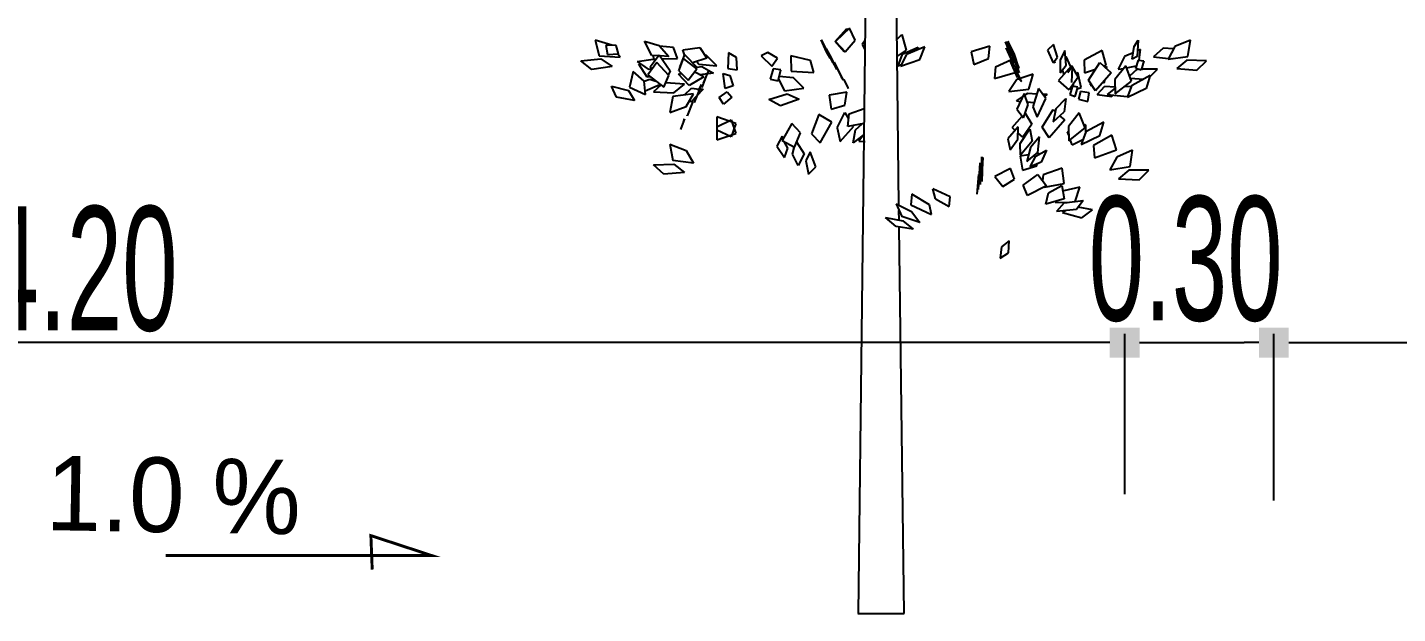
# Model space of a CAD drawing. Header units: millimetres. Extents: x 563079 to 571925, y 2063830 to 2067381.
# Drawn here: x 570855.95 to 570883.51, y 2066572.91 to 2066584.7 of the extents above; entities that cross this region are included whole.
import ezdxf

# ---------------------------------------------------------------- set-up
doc = ezdxf.new("R2010")
doc.units = ezdxf.units.MM
doc.header["$MEASUREMENT"] = 0
for name, color, linetype in [('CONGDOC', 4, 'Continuous'), ('MC', 7, 'Continuous'), ('moi', 7, 'Continuous'), ('SO', 48, 'Continuous')]:
    doc.layers.add(name, color=color, linetype=linetype)
doc.styles.add('CHUKICHTHUOC', font='', dxfattribs={"width": 0.7})
doc.styles.add('KTEN', font='')
doc.styles.add('TIEUDE', font='', dxfattribs={"width": 0.8})
doc.styles.get('CHUKICHTHUOC').set_extended_font_data('.VnArial NarrowH')
doc.styles.get('KTEN').set_extended_font_data('.VnAvantH')
doc.styles.get('TIEUDE').set_extended_font_data('.VnAvantH')
doc.dimstyles.new('DIM3', dxfattribs={"dimscale": 1.2, "dimtxt": 1.2, "dimasz": 0.4, "dimexe": 0, "dimexo": 0, "dimgap": 0.3, "dimtad": 1, "dimzin": 0, "dimdsep": 46, "dimtxsty": 'TIEUDE', "dimblk1": 'BOXFILLED', "dimblk2": 'BOXFILLED', "dimsah": 1, "dimcen": 0.09, "dimdle": 0.8, "dimclrd": 9, "dimclre": 9, "dimclrt": 7, "dimadec": 1, "dimazin": 0, "dimtfac": 1, "dimtmove": 2, "dimatfit": 3, "dimldrblk": 'BOXFILLED', "dimfxl": 1, "dimtolj": 1, "dimtzin": 0, "dimarcsym": 0})
doc.dimstyles.new('TNDH', dxfattribs={"dimscale": 0, "dimtxt": 2.5, "dimasz": 0.6, "dimexe": 0.18, "dimexo": 0.0625, "dimgap": 0.2, "dimtad": 1, "dimlfac": 0.1, "dimzin": 0, "dimdsep": 46, "dimtxsty": 'CHUKICHTHUOC', "dimblk": 'BOXFILLED', "dimcen": 0.09, "dimclrd": 8, "dimclre": 8, "dimclrt": 4, "dimadec": 0, "dimazin": 0, "dimtfac": 1, "dimtofl": 0, "dimtmove": 2, "dimatfit": 3, "dimfxl": 1, "dimtolj": 1, "dimtzin": 0, "dimarcsym": 2})

# ---------------------------------------------------------------- blocks, each defined once
blk = doc.blocks.new('_BoxFilled')
at = {"color": 0, "linetype": 'ByBlock', "lineweight": -2}
blk.add_line((-0.5, 0), (-1, 0), dxfattribs=at)
at = {"color": 0, "linetype": 'ByBlock'}
blk.add_solid([(-0.5, 0.5), (0.5, 0.5), (-0.5, -0.5), (0.5, -0.5)], dxfattribs=at)
blk = doc.blocks.new('*D163')
at = {"layer": 'CONGDOC', "color": 8, "linetype": 'Continuous', "lineweight": -2, "transparency": 16777216}
for p, q in [((570881.017, 2066575.189), (570881.017, 2066578.541)), ((570926.017, 2066575.189), (570926.017, 2066578.541)), ((570881.617, 2066578.361), (570925.417, 2066578.361))]:
    blk.add_line(p, q, dxfattribs=at)
at = {"layer": 'Defpoints', "color": 0, "linetype": 'Continuous', "transparency": 16777216}
for p in [(570926.017, 2066578.361), (570881.017, 2066575.127), (570926.017, 2066575.127)]:
    blk.add_point(p, dxfattribs=at)
at = {"layer": 'CONGDOC', "color": 8, "linetype": 'Continuous', "lineweight": -2, "transparency": 16777216, "xscale": 0.6, "yscale": 0.6, "zscale": 0.6, "rotation": 180}
blk.add_blockref('_BoxFilled', (570881.017, 2066578.361), dxfattribs=at)
at = {"layer": 'CONGDOC', "color": 8, "linetype": 'Continuous', "lineweight": -2, "transparency": 16777216, "xscale": 0.6, "yscale": 0.6, "zscale": 0.6}
blk.add_blockref('_BoxFilled', (570926.017, 2066578.361), dxfattribs=at)
at = {"layer": 'CONGDOC', "color": 4, "linetype": 'Continuous', "transparency": 16777216, "insert": (570903.517, 2066579.838), "char_height": 2.5, "attachment_point": 5, "style": 'CHUKICHTHUOC'}
blk.add_mtext('\\A1;4.50', dxfattribs=at)
blk = doc.blocks.new('*D164')
at = {"layer": 'CONGDOC', "color": 8, "linetype": 'Continuous', "lineweight": -2, "transparency": 16777216}
for p, q in [((570878.017, 2066575.362), (570878.017, 2066578.541)), ((570881.017, 2066575.362), (570881.017, 2066578.541)), ((570878.617, 2066578.361), (570880.417, 2066578.361))]:
    blk.add_line(p, q, dxfattribs=at)
at = {"layer": 'Defpoints', "color": 0, "linetype": 'Continuous', "transparency": 16777216}
for p in [(570881.017, 2066578.361), (570878.017, 2066575.3), (570881.017, 2066575.3)]:
    blk.add_point(p, dxfattribs=at)
at = {"layer": 'CONGDOC', "color": 8, "linetype": 'Continuous', "lineweight": -2, "transparency": 16777216, "xscale": 0.6, "yscale": 0.6, "zscale": 0.6, "rotation": 180}
blk.add_blockref('_BoxFilled', (570878.017, 2066578.361), dxfattribs=at)
at = {"layer": 'CONGDOC', "color": 8, "linetype": 'Continuous', "lineweight": -2, "transparency": 16777216, "xscale": 0.6, "yscale": 0.6, "zscale": 0.6}
blk.add_blockref('_BoxFilled', (570881.017, 2066578.361), dxfattribs=at)
at = {"layer": 'CONGDOC', "color": 4, "linetype": 'Continuous', "transparency": 16777216, "insert": (570879.243, 2066580.039), "char_height": 2.5, "attachment_point": 5, "style": 'CHUKICHTHUOC'}
blk.add_mtext('\\A1;0.30', dxfattribs=at)
blk = doc.blocks.new('*D183')
at = {"layer": 'CONGDOC', "color": 8, "linetype": 'Continuous', "lineweight": -2, "transparency": 16777216}
for p, q in [((570836.017, 2066576.89), (570836.017, 2066578.541)), ((570878.017, 2066575.316), (570878.017, 2066578.541)), ((570877.417, 2066578.361), (570836.617, 2066578.361))]:
    blk.add_line(p, q, dxfattribs=at)
at = {"layer": 'Defpoints', "color": 0, "linetype": 'Continuous', "transparency": 16777216}
for p in [(570836.017, 2066578.361), (570836.017, 2066576.828), (570878.017, 2066575.253)]:
    blk.add_point(p, dxfattribs=at)
at = {"layer": 'CONGDOC', "color": 8, "linetype": 'Continuous', "lineweight": -2, "transparency": 16777216, "xscale": 0.6, "yscale": 0.6, "zscale": 0.6, "rotation": 180}
blk.add_blockref('_BoxFilled', (570836.017, 2066578.361), dxfattribs=at)
at = {"layer": 'CONGDOC', "color": 8, "linetype": 'Continuous', "lineweight": -2, "transparency": 16777216, "xscale": 0.6, "yscale": 0.6, "zscale": 0.6}
blk.add_blockref('_BoxFilled', (570878.017, 2066578.361), dxfattribs=at)
at = {"layer": 'CONGDOC', "color": 4, "linetype": 'Continuous', "transparency": 16777216, "insert": (570857.017, 2066579.838), "char_height": 2.5, "attachment_point": 5, "style": 'CHUKICHTHUOC'}
blk.add_mtext('\\A1;4.20', dxfattribs=at)
blk = doc.blocks.new('fasfsfsdf')
at = {"color": 99, "linetype": 'ByBlock'}
for p, q in [((596094.649, 2065615.091), (596094.559, 2065622.848)), ((596093.997, 2065620.861), (596093.831, 2065606.878)), ((596093.365, 2065618.388), (596093.602, 2065618.645)), ((596093.655, 2065618.652), (596093.374, 2065618.385)), ((596093.602, 2065618.645), (596093.612, 2065618.613)), ((596093.769, 2065618.413), (596093.655, 2065618.652)), ((596088.874, 2065618.313), (596088.541, 2065618.413)), ((596088.541, 2065618.413), (596088.622, 2065618.099)), ((596089.678, 2065618.106), (596089.535, 2065618.395)), ((596089.535, 2065618.395), (596089.83, 2065618.306)), ((596093.193, 2065618.178), (596093.084, 2065618.417)), ((596093.084, 2065618.417), (596093.151, 2065618.295)), ((596093.55, 2065618.178), (596093.365, 2065618.388)), ((596093.374, 2065618.385), (596093.569, 2065618.178)), ((596093.569, 2065618.178), (596093.769, 2065618.413)), ((596093.969, 2065618.413), (596093.912, 2065618.328)), ((596094.606, 2065618.424), (596094.706, 2065618.524)), ((596094.616, 2065618.431), (596094.606, 2065618.452)), ((596094.706, 2065618.524), (596094.797, 2065618.21)), ((596096.899, 2065618.217), (596096.794, 2065618.381)), ((596096.923, 2065618.078), (596096.794, 2065618.381)), ((596096.966, 2065618.146), (596096.842, 2065618.395)), ((596096.842, 2065618.395), (596096.942, 2065618.103)), ((596099.378, 2065618.288), (596099.463, 2065618.413)), ((596099.463, 2065618.413), (596099.444, 2065618.088)), ((596100.515, 2065618.413), (596100.201, 2065618.288)), ((596100.462, 2065618.088), (596100.515, 2065618.413)), ((596088.622, 2065618.099), (596089.04, 2065618.074)), ((596088.964, 2065618.303), (596088.755, 2065618.31)), ((596088.755, 2065618.31), (596088.788, 2065618.124)), ((596088.788, 2065618.124), (596089.012, 2065618.135)), ((596088.879, 2065618.303), (596088.874, 2065618.313)), ((596089.012, 2065618.135), (596088.964, 2065618.303)), ((596089.04, 2065618.074), (596088.998, 2065618.131)), ((596089.645, 2065617.874), (596089.825, 2065618.117)), ((596089.811, 2065618.096), (596089.678, 2065618.106)), ((596089.721, 2065618.031), (596089.711, 2065618.103)), ((596089.825, 2065618.117), (596090.049, 2065617.796)), ((596089.83, 2065618.306), (596090.025, 2065618.085)), ((596090.116, 2065618.267), (596089.835, 2065618.295)), ((596090.025, 2065618.085), (596089.84, 2065618.096)), ((596090.196, 2065618.046), (596090.116, 2065618.267)), ((596090.339, 2065618.128), (596090.244, 2065617.882)), ((596090.301, 2065618.22), (596090.648, 2065618.263)), ((596090.339, 2065618.121), (596090.301, 2065618.22)), ((596090.339, 2065618.128), (596090.591, 2065617.864)), ((596090.648, 2065618.263), (596090.786, 2065618.053)), ((596090.781, 2065618.103), (596090.743, 2065618.11)), ((596090.986, 2065617.896), (596090.781, 2065618.103)), ((596091.224, 2065618.156), (596091.21, 2065617.846)), ((596091.386, 2065618.064), (596091.224, 2065618.156)), ((596092.014, 2065618.167), (596091.876, 2065618.099)), ((596091.876, 2065618.099), (596092.094, 2065617.892)), ((596092.204, 2065618.053), (596092.014, 2065618.167)), ((596092.87, 2065618.003), (596092.475, 2065618.096)), ((596092.475, 2065618.096), (596092.48, 2065617.789)), ((596093.151, 2065618.295), (596093.265, 2065618.053)), ((596093.293, 2065618.056), (596093.193, 2065618.238)), ((596093.317, 2065617.967), (596093.193, 2065618.238)), ((596093.265, 2065618.053), (596093.193, 2065618.178)), ((596093.55, 2065618.178), (596093.555, 2065618.188)), ((596093.912, 2065618.328), (596093.964, 2065618.22)), ((596093.959, 2065618.328), (596093.964, 2065618.338)), ((596093.964, 2065618.31), (596093.959, 2065618.328)), ((596094.797, 2065618.21), (596094.611, 2065618.092)), ((596094.716, 2065618.131), (596094.625, 2065617.899)), ((596094.801, 2065618.128), (596094.682, 2065617.889)), ((596094.716, 2065618.131), (596095.034, 2065618.27)), ((596095.168, 2065618.281), (596094.801, 2065618.128)), ((596095.034, 2065618.27), (596095.015, 2065618.217)), ((596095.072, 2065618.024), (596095.168, 2065618.281)), ((596096.481, 2065618.292), (596096.1, 2065618.181)), ((596096.1, 2065618.181), (596096.157, 2065617.924)), ((596096.452, 2065618.042), (596096.481, 2065618.292)), ((596096.98, 2065617.878), (596096.809, 2065618.256)), ((596096.809, 2065618.256), (596096.871, 2065618.196)), ((596096.923, 2065618.078), (596097.056, 2065617.839)), ((596096.942, 2065618.103), (596097.061, 2065617.857)), ((596097.061, 2065617.857), (596096.966, 2065618.146)), ((596097.76, 2065618.328), (596097.637, 2065618.213)), ((596097.637, 2065618.213), (596097.755, 2065617.956)), ((596097.755, 2065617.956), (596097.836, 2065618.074)), ((596097.836, 2065618.074), (596097.76, 2065618.328)), ((596097.989, 2065618.206), (596097.893, 2065618.014)), ((596098.012, 2065617.907), (596097.989, 2065618.206)), ((596097.998, 2065618.071), (596098.008, 2065618.088)), ((596098.008, 2065618.088), (596098.098, 2065617.874)), ((596098.735, 2065618.206), (596098.374, 2065618.014)), ((596098.821, 2065617.907), (596098.735, 2065618.206)), ((596099.187, 2065618.088), (596099.059, 2065617.828)), ((596099.359, 2065618.16), (596099.187, 2065618.088)), ((596099.34, 2065618.031), (596099.378, 2065618.288)), ((596099.444, 2065618.088), (596099.34, 2065618.031)), ((596099.511, 2065618.228), (596099.449, 2065618.199)), ((596099.482, 2065618.01), (596099.511, 2065618.228)), ((596099.963, 2065618.249), (596099.768, 2065618.078)), ((596099.768, 2065618.078), (596100.072, 2065618.046)), ((596100.172, 2065618.238), (596099.963, 2065618.249)), ((596100.201, 2065618.288), (596100.063, 2065618.031)), ((596100.063, 2065618.031), (596100.462, 2065618.088)), ((596088.251, 2065617.996), (596088.655, 2065618.035)), ((596088.47, 2065617.821), (596088.251, 2065617.996)), ((596088.883, 2065617.885), (596088.47, 2065617.821)), ((596088.655, 2065618.035), (596088.883, 2065617.885)), ((596089.388, 2065617.985), (596089.706, 2065618.028)), ((596089.388, 2065617.985), (596089.606, 2065617.828)), ((596089.587, 2065617.667), (596089.421, 2065617.928)), ((596089.421, 2065617.928), (596089.469, 2065617.924)), ((596089.778, 2065617.967), (596089.602, 2065617.714)), ((596089.606, 2065617.828), (596089.673, 2065617.839)), ((596089.683, 2065617.832), (596089.645, 2065617.874)), ((596089.706, 2065618.028), (596089.74, 2065618.003)), ((596089.721, 2065618.031), (596089.759, 2065618.031)), ((596090.02, 2065617.7), (596089.778, 2065617.967)), ((596089.878, 2065618.035), (596090.196, 2065618.046)), ((596090.049, 2065617.796), (596090.011, 2065617.707)), ((596090.22, 2065617.796), (596090.315, 2065618.042)), ((596090.22, 2065617.796), (596090.41, 2065617.607)), ((596090.249, 2065617.871), (596090.244, 2065617.882)), ((596090.582, 2065617.835), (596090.315, 2065618.042)), ((596090.41, 2065617.607), (596090.582, 2065617.835)), ((596090.786, 2065618.053), (596090.496, 2065617.956)), ((596090.591, 2065617.864), (596090.572, 2065617.839)), ((596090.582, 2065617.871), (596090.686, 2065617.882)), ((596090.586, 2065617.985), (596090.625, 2065617.928)), ((596090.625, 2065617.928), (596090.986, 2065617.896)), ((596090.686, 2065617.882), (596090.919, 2065617.75)), ((596091.21, 2065617.846), (596091.395, 2065617.814)), ((596091.395, 2065617.814), (596091.386, 2065618.064)), ((596092.123, 2065617.839), (596092.061, 2065617.632)), ((596092.094, 2065617.892), (596092.204, 2065618.053)), ((596092.275, 2065617.817), (596092.123, 2065617.839)), ((596092.218, 2065617.593), (596092.275, 2065617.817)), ((596092.936, 2065617.76), (596092.87, 2065618.003)), ((596093.403, 2065617.824), (596093.293, 2065618.056)), ((596093.317, 2065617.967), (596093.403, 2065617.824)), ((596093.417, 2065617.853), (596093.35, 2065617.971)), ((596093.35, 2065617.971), (596093.488, 2065617.675)), ((596093.531, 2065617.618), (596093.417, 2065617.853)), ((596094.625, 2065617.899), (596094.701, 2065617.924)), ((596094.682, 2065617.889), (596095.072, 2065618.024)), ((596096.157, 2065617.924), (596096.452, 2065618.042)), ((596096.59, 2065617.878), (596096.571, 2065617.639)), ((596096.59, 2065617.878), (596096.913, 2065618.024)), ((596097.032, 2065617.66), (596096.89, 2065618.006)), ((596096.89, 2065618.006), (596096.975, 2065617.882)), ((596097.07, 2065617.757), (596096.98, 2065617.878)), ((596096.985, 2065617.964), (596097.07, 2065617.757)), ((596097.113, 2065617.585), (596096.99, 2065617.86)), ((596096.994, 2065617.949), (596096.994, 2065617.939)), ((596097.056, 2065617.839), (596097.009, 2065617.953)), ((596097.023, 2065617.785), (596097.013, 2065617.828)), ((596097.793, 2065617.949), (596097.77, 2065617.981)), ((596097.793, 2065617.949), (596097.779, 2065617.992)), ((596098.122, 2065617.899), (596097.86, 2065617.6)), ((596097.893, 2065618.014), (596097.893, 2065617.757)), ((596097.893, 2065617.757), (596098.012, 2065617.907)), ((596097.97, 2065617.725), (596097.941, 2065617.817)), ((596098.05, 2065617.76), (596098.136, 2065617.885)), ((596098.131, 2065617.878), (596098.122, 2065617.899)), ((596098.136, 2065617.885), (596098.122, 2065617.56)), ((596098.131, 2065617.874), (596098.255, 2065617.671)), ((596098.374, 2065618.014), (596098.383, 2065617.757)), ((596098.383, 2065617.757), (596098.602, 2065617.832)), ((596098.464, 2065617.607), (596098.688, 2065617.964)), ((596098.688, 2065617.964), (596098.916, 2065617.753)), ((596098.769, 2065617.889), (596098.821, 2065617.907)), ((596098.788, 2065617.864), (596098.826, 2065617.885)), ((596098.826, 2065617.885), (596098.816, 2065617.839)), ((596099.211, 2065617.896), (596098.992, 2065617.625)), ((596099.059, 2065617.828), (596099.173, 2065617.846)), ((596099.33, 2065617.589), (596099.211, 2065617.896)), ((596099.225, 2065617.857), (596099.43, 2065617.896)), ((596099.444, 2065617.828), (596099.287, 2065617.692)), ((596099.416, 2065617.846), (596099.468, 2065618.014)), ((596099.52, 2065617.81), (596099.416, 2065617.846)), ((596099.444, 2065617.828), (596099.463, 2065617.828)), ((596099.468, 2065618.014), (596099.573, 2065617.999)), ((596099.573, 2065617.999), (596099.52, 2065617.81)), ((596099.849, 2065617.832), (596099.525, 2065617.828)), ((596099.687, 2065617.667), (596099.849, 2065617.832)), ((596100.139, 2065618.042), (596100.148, 2065618.042)), ((596100.148, 2065618.042), (596100.148, 2065618.042)), ((596100.443, 2065618.014), (596100.239, 2065617.846)), ((596100.239, 2065617.846), (596100.643, 2065617.81)), ((596100.838, 2065617.999), (596100.443, 2065618.014)), ((596100.643, 2065617.81), (596100.838, 2065617.999)), ((596089.302, 2065617.782), (596089.231, 2065617.471)), ((596089.526, 2065617.589), (596089.302, 2065617.782)), ((596089.64, 2065617.625), (596089.526, 2065617.582)), ((596089.554, 2065617.321), (596089.526, 2065617.589)), ((596089.545, 2065617.393), (596089.844, 2065617.521)), ((596089.645, 2065617.678), (596089.587, 2065617.667)), ((596089.602, 2065617.714), (596089.92, 2065617.468)), ((596089.763, 2065617.585), (596089.64, 2065617.625)), ((596089.92, 2065617.468), (596090.02, 2065617.7)), ((596090.339, 2065617.525), (596089.959, 2065617.557)), ((596090.125, 2065617.357), (596090.339, 2065617.525)), ((596090.215, 2065617.732), (596090.268, 2065617.746)), ((596090.434, 2065617.5), (596090.215, 2065617.732)), ((596090.724, 2065617.675), (596090.434, 2065617.5)), ((596090.677, 2065617.521), (596090.529, 2065617.161)), ((596090.724, 2065617.675), (596090.534, 2065617.775)), ((596090.62, 2065617.396), (596090.677, 2065617.521)), ((596090.919, 2065617.75), (596090.648, 2065617.714)), ((596090.786, 2065617.728), (596090.686, 2065617.464)), ((596090.72, 2065617.546), (596090.82, 2065617.792)), ((596090.82, 2065617.792), (596090.786, 2065617.728)), ((596091.114, 2065617.742), (596091.248, 2065617.703)), ((596091.153, 2065617.443), (596091.114, 2065617.742)), ((596091.248, 2065617.703), (596091.319, 2065617.493)), ((596092.061, 2065617.632), (596092.218, 2065617.593)), ((596092.228, 2065617.632), (596092.347, 2065617.396)), ((596092.532, 2065617.653), (596092.242, 2065617.685)), ((596092.48, 2065617.789), (596092.936, 2065617.76)), ((596092.737, 2065617.446), (596092.532, 2065617.653)), ((596093.488, 2065617.675), (596093.531, 2065617.618)), ((596093.55, 2065617.621), (596093.541, 2065617.614)), ((596093.541, 2065617.614), (596093.631, 2065617.439)), ((596093.631, 2065617.464), (596093.55, 2065617.621)), ((596096.571, 2065617.639), (596096.99, 2065617.76)), ((596097.023, 2065617.621), (596096.861, 2065617.382)), ((596097.056, 2065617.632), (596097.023, 2065617.621)), ((596097.032, 2065617.66), (596097.113, 2065617.585)), ((596097.351, 2065617.732), (596097.085, 2065617.643)), ((596097.265, 2065617.425), (596097.351, 2065617.732)), ((596098.074, 2065617.411), (596097.86, 2065617.6)), ((596098.255, 2065617.671), (596098.074, 2065617.411)), ((596098.155, 2065617.525), (596098.155, 2065617.482)), ((596098.245, 2065617.764), (596098.217, 2065617.732)), ((596098.317, 2065617.461), (596098.245, 2065617.764)), ((596098.602, 2065617.396), (596098.464, 2065617.607)), ((596098.502, 2065617.539), (596098.493, 2065617.507)), ((596098.916, 2065617.753), (596098.602, 2065617.396)), ((596098.783, 2065617.56), (596098.735, 2065617.55)), ((596098.783, 2065617.56), (596098.788, 2065617.607)), ((596098.992, 2065617.625), (596099.002, 2065617.336)), ((596099.002, 2065617.336), (596099.33, 2065617.589)), ((596099.306, 2065617.646), (596099.568, 2065617.632)), ((596099.344, 2065617.51), (596099.701, 2065617.707)), ((596099.701, 2065617.707), (596099.625, 2065617.439)), ((596088.869, 2065617.489), (596089.212, 2065617.403)), ((596088.969, 2065617.264), (596088.869, 2065617.489)), ((596089.331, 2065617.2), (596088.969, 2065617.264)), ((596089.212, 2065617.403), (596089.331, 2065617.2)), ((596089.231, 2065617.471), (596089.554, 2065617.321)), ((596089.863, 2065617.507), (596089.716, 2065617.371)), ((596089.716, 2065617.371), (596090.125, 2065617.357)), ((596090.101, 2065617.282), (596090.044, 2065616.957)), ((596090.515, 2065617.336), (596090.101, 2065617.282)), ((596090.334, 2065617.311), (596090.477, 2065617.446)), ((596090.372, 2065617.082), (596090.515, 2065617.336)), ((596090.572, 2065617.279), (596090.472, 2065617.172)), ((596090.477, 2065617.446), (596090.634, 2065617.428)), ((596090.71, 2065617.425), (596090.586, 2065617.293)), ((596090.634, 2065617.428), (596090.639, 2065617.428)), ((596090.639, 2065617.428), (596090.71, 2065617.425)), ((596091.034, 2065617.261), (596091.195, 2065617.375)), ((596091.124, 2065617.125), (596091.034, 2065617.261)), ((596091.286, 2065617.264), (596091.124, 2065617.125)), ((596091.319, 2065617.493), (596091.153, 2065617.443)), ((596091.195, 2065617.375), (596091.286, 2065617.264)), ((596092.033, 2065617.221), (596092.399, 2065617.336)), ((596092.347, 2065617.396), (596092.737, 2065617.446)), ((596092.399, 2065617.336), (596092.642, 2065617.229)), ((596093.602, 2065617.368), (596093.246, 2065617.304)), ((596093.246, 2065617.304), (596093.284, 2065617.022)), ((596093.56, 2065617.107), (596093.602, 2065617.368)), ((596093.631, 2065617.439), (596093.631, 2065617.464)), ((596096.861, 2065617.382), (596097.265, 2065617.425)), ((596097.013, 2065617.193), (596097.132, 2065617.275)), ((596097.166, 2065617.339), (596097.023, 2065617.025)), ((596097.251, 2065617.118), (596097.166, 2065617.339)), ((596097.175, 2065617.304), (596097.242, 2065617.346)), ((596097.242, 2065617.346), (596097.422, 2065617.336)), ((596097.46, 2065617.439), (596097.342, 2065617.072)), ((596097.603, 2065617.239), (596097.46, 2065617.439)), ((596097.537, 2065617.329), (596097.632, 2065617.325)), ((596097.632, 2065617.325), (596097.575, 2065617.279)), ((596098.141, 2065617.486), (596098.088, 2065617.318)), ((596098.088, 2065617.318), (596098.193, 2065617.282)), ((596098.25, 2065617.471), (596098.141, 2065617.486)), ((596098.193, 2065617.282), (596098.25, 2065617.471)), ((596098.236, 2065617.436), (596098.317, 2065617.461)), ((596098.302, 2065617.378), (596098.264, 2065617.225)), ((596098.479, 2065617.357), (596098.302, 2065617.378)), ((596098.45, 2065617.182), (596098.479, 2065617.357)), ((596098.493, 2065617.507), (596098.521, 2065617.51)), ((596098.635, 2065617.318), (596098.788, 2065617.486)), ((596098.635, 2065617.318), (596098.935, 2065617.282)), ((596098.788, 2065617.486), (596098.997, 2065617.475)), ((596098.997, 2065617.446), (596098.835, 2065617.318)), ((596098.835, 2065617.318), (596099.24, 2065617.282)), ((596098.949, 2065617.307), (596098.935, 2065617.282)), ((596099.33, 2065617.475), (596099.187, 2065617.478)), ((596099.24, 2065617.282), (596099.268, 2065617.307)), ((596099.249, 2065617.257), (596099.344, 2065617.51)), ((596099.625, 2065617.439), (596099.249, 2065617.257)), ((596090.044, 2065616.957), (596090.372, 2065617.082)), ((596090.506, 2065617.179), (596090.391, 2065616.89)), ((596090.472, 2065617.172), (596090.425, 2065617.179)), ((596090.506, 2065617.179), (596090.477, 2065617.111)), ((596090.529, 2065617.161), (596090.563, 2065617.232)), ((596092.27, 2065617.089), (596092.033, 2065617.221)), ((596092.642, 2065617.229), (596092.27, 2065617.089)), ((596093.284, 2065617.022), (596093.56, 2065617.107)), ((596093.65, 2065616.929), (596093.95, 2065617.036)), ((596097.013, 2065617.193), (596097.094, 2065617.182)), ((596097.023, 2065617.025), (596097.156, 2065616.85)), ((596097.156, 2065616.85), (596097.251, 2065617.118)), ((596097.365, 2065617.154), (596097.227, 2065617.168)), ((596097.342, 2065617.072), (596097.432, 2065616.865)), ((596097.432, 2065616.865), (596097.603, 2065617.239)), ((596097.532, 2065616.665), (596097.755, 2065617.018)), ((596097.803, 2065617.029), (596097.755, 2065616.768)), ((596097.755, 2065617.018), (596097.793, 2065616.979)), ((596097.755, 2065616.768), (596097.97, 2065616.972)), ((596097.803, 2065617.029), (596098.008, 2065617.243)), ((596098.008, 2065617.243), (596097.97, 2065616.972)), ((596098.264, 2065617.225), (596098.45, 2065617.182)), ((596090.339, 2065616.833), (596090.258, 2065616.615)), ((596090.287, 2065616.708), (596090.258, 2065616.615)), ((596090.315, 2065616.761), (596090.339, 2065616.833)), ((596090.391, 2065616.89), (596090.391, 2065616.897)), ((596091.367, 2065616.74), (596090.986, 2065616.868)), ((596090.986, 2065616.868), (596090.986, 2065616.408)), ((596090.986, 2065616.672), (596091.276, 2065616.808)), ((596091.276, 2065616.808), (596091.367, 2065616.536)), ((596091.367, 2065616.74), (596091.276, 2065616.469)), ((596092.494, 2065616.74), (596092.299, 2065616.394)), ((596092.67, 2065616.547), (596092.494, 2065616.74)), ((596093.036, 2065616.918), (596092.889, 2065616.526)), ((596093.303, 2065616.761), (596093.036, 2065616.918)), ((596093.065, 2065616.351), (596093.303, 2065616.761)), ((596093.407, 2065616.651), (596093.564, 2065616.957)), ((596093.564, 2065616.957), (596093.636, 2065616.84)), ((596093.621, 2065616.679), (596093.65, 2065616.929)), ((596093.945, 2065616.736), (596093.621, 2065616.679)), ((596093.74, 2065616.686), (596093.731, 2065616.697)), ((596093.774, 2065616.611), (596093.912, 2065616.729)), ((596096.928, 2065616.654), (596097.127, 2065616.886)), ((596097.323, 2065616.726), (596097.142, 2065616.465)), ((596097.189, 2065616.943), (596097.323, 2065616.726)), ((596097.984, 2065616.808), (596097.67, 2065616.451)), ((596097.984, 2065616.808), (596097.889, 2065616.893)), ((596098.274, 2065616.95), (596098.06, 2065616.679)), ((596098.398, 2065616.647), (596098.274, 2065616.95)), ((596098.412, 2065616.711), (596098.374, 2065616.697)), ((596098.769, 2065616.761), (596098.412, 2065616.569)), ((596098.412, 2065616.569), (596098.412, 2065616.711)), ((596098.693, 2065616.494), (596098.769, 2065616.761)), ((596091.276, 2065616.469), (596090.986, 2065616.601)), ((596090.986, 2065616.408), (596091.367, 2065616.536)), ((596092.299, 2065616.479), (596092.194, 2065616.28)), ((596092.318, 2065616.433), (596092.299, 2065616.479)), ((596092.546, 2065616.258), (596092.67, 2065616.547)), ((596092.889, 2065616.526), (596093.065, 2065616.351)), ((596093.407, 2065616.651), (596093.469, 2065616.372)), ((596093.469, 2065616.372), (596093.74, 2065616.686)), ((596093.731, 2065616.347), (596093.774, 2065616.611)), ((596093.931, 2065616.501), (596093.731, 2065616.347)), ((596093.945, 2065616.519), (596093.845, 2065616.379)), ((596097.047, 2065616.668), (596096.842, 2065616.429)), ((596096.842, 2065616.429), (596096.89, 2065616.208)), ((596096.89, 2065616.208), (596097.042, 2065616.422)), ((596096.928, 2065616.654), (596096.985, 2065616.597)), ((596097.042, 2065616.422), (596097.047, 2065616.668)), ((596097.142, 2065616.465), (596097.042, 2065616.551)), ((596097.089, 2065616.333), (596097.284, 2065616.629)), ((596097.284, 2065616.629), (596097.332, 2065616.383)), ((596097.475, 2065616.472), (596097.299, 2065616.255)), ((596097.441, 2065616.155), (596097.475, 2065616.472)), ((596097.67, 2065616.451), (596097.532, 2065616.665)), ((596098.041, 2065616.572), (596098.06, 2065616.579)), ((596098.065, 2065616.501), (596098.041, 2065616.572)), ((596098.06, 2065616.679), (596098.069, 2065616.39)), ((596098.069, 2065616.39), (596098.398, 2065616.647)), ((596098.412, 2065616.569), (596098.317, 2065616.315)), ((596098.317, 2065616.315), (596098.693, 2065616.494)), ((596098.93, 2065616.504), (596098.564, 2065616.297)), ((596099.026, 2065616.208), (596098.93, 2065616.504)), ((596090.044, 2065616.319), (596090.101, 2065615.994)), ((596090.044, 2065616.319), (596090.372, 2065616.194)), ((596090.372, 2065616.194), (596090.515, 2065615.937)), ((596092.194, 2065616.28), (596092.347, 2065616.055)), ((596092.299, 2065616.394), (596092.546, 2065616.258)), ((596092.347, 2065616.055), (596092.413, 2065616.24)), ((596092.413, 2065616.24), (596092.351, 2065616.362)), ((596092.508, 2065616.119), (596092.551, 2065616.276)), ((596092.589, 2065616.365), (596092.746, 2065616.13)), ((596092.865, 2065616.169), (596092.779, 2065615.983)), ((596092.979, 2065615.862), (596092.865, 2065616.169)), ((596093.845, 2065616.379), (596093.945, 2065616.376)), ((596093.945, 2065616.376), (596093.954, 2065616.376)), ((596093.954, 2065616.376), (596093.969, 2065616.376)), ((596097.094, 2065616.101), (596097.089, 2065616.333)), ((596097.332, 2065616.383), (596097.094, 2065616.101)), ((596097.299, 2065616.255), (596097.223, 2065615.973)), ((596097.223, 2065615.973), (596097.441, 2065616.155)), ((596097.403, 2065616.083), (596097.617, 2065616.201)), ((596097.46, 2065616.144), (596097.418, 2065616.137)), ((596097.456, 2065616.112), (596097.46, 2065616.144)), ((596097.617, 2065616.201), (596097.508, 2065615.962)), ((596098.136, 2065616.305), (596098.093, 2065616.412)), ((596098.136, 2065616.305), (596098.35, 2065616.415)), ((596098.564, 2065616.297), (596098.583, 2065616.044)), ((596098.583, 2065616.044), (596099.026, 2065616.208)), ((596099.349, 2065616.198), (596099.03, 2065616.062)), ((596099.301, 2065615.873), (596099.349, 2065616.198)), ((596089.716, 2065615.905), (596090.125, 2065615.919)), ((596089.92, 2065615.716), (596089.716, 2065615.905)), ((596090.515, 2065615.937), (596090.101, 2065615.994)), ((596090.125, 2065615.919), (596090.339, 2065615.752)), ((596092.623, 2065615.891), (596092.508, 2065616.119)), ((596092.746, 2065616.13), (596092.623, 2065615.891)), ((596092.779, 2065615.983), (596092.832, 2065615.719)), ((596096.247, 2065615.409), (596096.285, 2065615.948)), ((596096.319, 2065616.066), (596096.285, 2065615.509)), ((596096.309, 2065615.83), (596096.319, 2065616.066)), ((596096.314, 2065615.573), (596096.347, 2065616.055)), ((596097.256, 2065616.108), (596097.089, 2065616.08)), ((596097.089, 2065616.08), (596097.137, 2065615.798)), ((596097.137, 2065615.798), (596097.422, 2065615.884)), ((596097.289, 2065615.862), (596097.403, 2065616.083)), ((596097.508, 2065615.962), (596097.289, 2065615.862)), ((596097.422, 2065615.884), (596097.427, 2065615.923)), ((596099.03, 2065616.062), (596098.892, 2065615.805)), ((596098.892, 2065615.805), (596099.301, 2065615.873)), ((596090.339, 2065615.752), (596089.92, 2065615.716)), ((596092.832, 2065615.719), (596092.979, 2065615.862)), ((596096.252, 2065615.712), (596096.219, 2065615.313)), ((596096.285, 2065615.509), (596096.295, 2065615.734)), ((596096.324, 2065615.78), (596096.314, 2065615.573)), ((596096.894, 2065615.834), (596096.576, 2065615.673)), ((596096.576, 2065615.673), (596096.742, 2065615.47)), ((596096.742, 2065615.47), (596096.971, 2065615.62)), ((596096.971, 2065615.62), (596096.894, 2065615.834)), ((596097.151, 2065615.495), (596097.446, 2065615.709)), ((596097.446, 2065615.709), (596097.617, 2065615.48)), ((596097.551, 2065615.705), (596097.537, 2065615.584)), ((596097.931, 2065615.837), (596097.551, 2065615.705)), ((596097.97, 2065615.53), (596097.931, 2065615.837)), ((596099.273, 2065615.801), (596099.068, 2065615.623)), ((596099.068, 2065615.623), (596099.482, 2065615.602)), ((596099.677, 2065615.801), (596099.273, 2065615.801)), ((596099.482, 2065615.602), (596099.677, 2065615.801)), ((596094.911, 2065615.316), (596094.892, 2065615.102)), ((596095.267, 2065615.102), (596094.911, 2065615.316)), ((596095.386, 2065615.22), (596095.334, 2065615.423)), ((596095.681, 2065615.259), (596095.334, 2065615.423)), ((596097.237, 2065615.291), (596097.151, 2065615.495)), ((596097.617, 2065615.48), (596097.237, 2065615.291)), ((596097.575, 2065615.459), (596097.97, 2065615.53)), ((596097.603, 2065615.113), (596097.66, 2065615.341)), ((596097.66, 2065615.341), (596097.927, 2065615.491)), ((596097.927, 2065615.491), (596097.974, 2065615.22)), ((596097.965, 2065615.384), (596097.946, 2065615.363)), ((596098.288, 2065615.455), (596097.965, 2065615.384)), ((596098.193, 2065615.166), (596098.288, 2065615.455)), ((596094.597, 2065615.12), (596094.706, 2065614.863)), ((596094.597, 2065615.12), (596094.901, 2065614.967)), ((596094.892, 2065615.102), (596095.306, 2065614.906)), ((596095.306, 2065614.906), (596095.267, 2065615.102)), ((596095.386, 2065615.22), (596095.658, 2065615.067)), ((596095.658, 2065615.067), (596095.681, 2065615.259)), ((596097.974, 2065615.22), (596097.603, 2065615.113)), ((596097.803, 2065615.17), (596097.793, 2065615.156)), ((596097.793, 2065615.156), (596098.046, 2065615.149)), ((596097.97, 2065615.138), (596097.817, 2065614.97)), ((596097.97, 2065615.138), (596098.355, 2065615.191)), ((596098.355, 2065615.191), (596098.222, 2065615.006)), ((596098.545, 2065614.999), (596098.255, 2065615.056)), ((596094.592, 2065614.663), (596094.378, 2065614.845)), ((596094.378, 2065614.845), (596094.725, 2065614.781)), ((596094.654, 2065614.792), (596094.649, 2065614.988)), ((596095.068, 2065614.745), (596094.706, 2065614.863)), ((596094.725, 2065614.781), (596094.939, 2065614.613)), ((596094.901, 2065614.967), (596095.068, 2065614.745)), ((596098.222, 2065615.006), (596097.817, 2065614.97)), ((596098.012, 2065614.984), (596097.941, 2065614.945)), ((596097.941, 2065614.945), (596098.326, 2065614.842)), ((596098.326, 2065614.842), (596098.545, 2065614.999)), ((596094.939, 2065614.613), (596094.592, 2065614.663)), ((596094.654, 2065614.653), (596094.644, 2065614.653)), ((596094.754, 2065606.878), (596094.654, 2065614.653)), ((596096.714, 2065614.257), (596096.685, 2065614.028)), ((596096.866, 2065614.378), (596096.714, 2065614.257)), ((596096.852, 2065614.132), (596096.866, 2065614.378)), ((596096.685, 2065614.028), (596096.852, 2065614.132)), ((596093.831, 2065606.878), (596093.826, 2065606.878)), ((596093.826, 2065606.878), (596094.754, 2065606.878))]:
    blk.add_line(p, q, dxfattribs=at)

msp = doc.modelspace()

# ---------------------------------------------------------------- linework, layer by layer
at = {"layer": 'moi', "linetype": 'Continuous', "const_width": 0.05906}
msp.add_lwpolyline([(570858.72862, 2066574.08219), (570864.0671, 2066574.08219), (570862.85552, 2066574.47934), (570862.88188, 2066573.79732)], dxfattribs=at)

# ---------------------------------------------------------------- block references
at = {"layer": 'SO', "color": 4}
msp.add_blockref('fasfsfsdf', (-25221.17383, 966.03249), dxfattribs=at)

# ---------------------------------------------------------------- texts
at = {"layer": 'moi', "linetype": 'Continuous', "style": 'KTEN'}
msp.add_text('1.0 %', height=1.5, rotation=359, dxfattribs=at).set_placement((570856.30675, 2066574.59112))

# ---------------------------------------------------------------- dimensions: what is measured, and where the dimension line sits
at = {"layer": 'CONGDOC', "linetype": 'Continuous'}
dim = msp.add_linear_dim(base=(570881.017, 2066578.36124), p1=(570878.017, 2066575.29956), p2=(570881.017, 2066575.29956), dimstyle='TNDH', override={"dimscale": 1}, dxfattribs=at)
dim.commit()
dim.dimension.update_dxf_attribs({"geometry": '*D164', "text_midpoint": (570879.2428, 2066580.03867), "dimtype": 160})
for base, p1, p2, picture, middle in [((570836.017, 2066578.36124), (570878.017, 2066575.25325), (570836.017, 2066576.82776), '*D183', (570857.017, 2066579.83767)), ((570926.017, 2066578.36124), (570881.017, 2066575.12675), (570926.017, 2066575.12675), '*D163', (570903.517, 2066579.83767))]:
    dim = msp.add_linear_dim(base=base, p1=p1, p2=p2, dimstyle='TNDH', override={"dimscale": 1}, dxfattribs=at)
    dim.commit()
    dim.dimension.update_dxf_attribs({"geometry": picture, "text_midpoint": middle})

# ---------------------------------------------------------------- leaders
at = {"layer": 'MC', "color": 9}
msp.add_leader([(570843.65537, 2066565.06736), (570844.12863, 2066586.27913), (570864.33519, 2066586.27913)], dimstyle='DIM3', override={"dimasz": 1.5, "dimgap": 0.3, "dimtad": 0}, dxfattribs=at)

doc.saveas('drawing.dxf')
